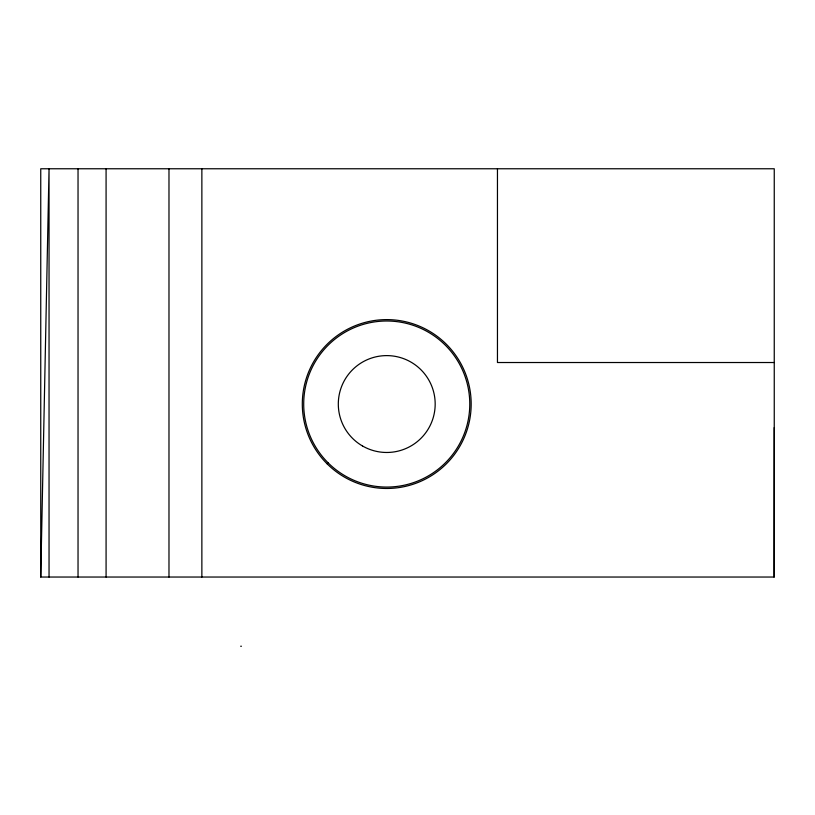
<?xml version="1.0" encoding="UTF-8"?>
<svg xmlns="http://www.w3.org/2000/svg" width="815" height="815" viewBox="0 0 815 815"><rect width="100%" height="100%" fill="white"/><g stroke="black" fill="none" stroke-linecap="round" stroke-linejoin="round"><path stroke-width="1.22" d="M40.75 577.04L40.75 168.766L774.25 168.766L774.25 577.04L40.75 577.04L49.043 168.766L49.043 577.04M774.25 362.522L497.456 362.522L497.456 168.766M774.25 427.569L774.067 577.04M240.67 646.234L241.423 646.234M201.865 168.766L201.865 577.04M168.98 168.766L168.98 577.04M106.082 168.766L106.082 577.04M78.036 168.766L78.036 577.04M327.039 463.745A84.434 84.434 0 0 0 468.299 425.888A84.434 84.434 0 0 0 364.886 322.485A84.434 84.434 0 0 0 327.039 463.745M362.522 445.988A48.442 48.442 0 0 0 435.179 404.036A48.442 48.442 0 0 0 362.522 362.094A48.442 48.442 0 0 0 362.522 445.988M328.027 462.757A83.038 83.038 0 0 0 466.944 425.532A83.038 83.038 0 0 0 365.252 323.83A83.038 83.038 0 0 0 328.027 462.757"/></g></svg>
